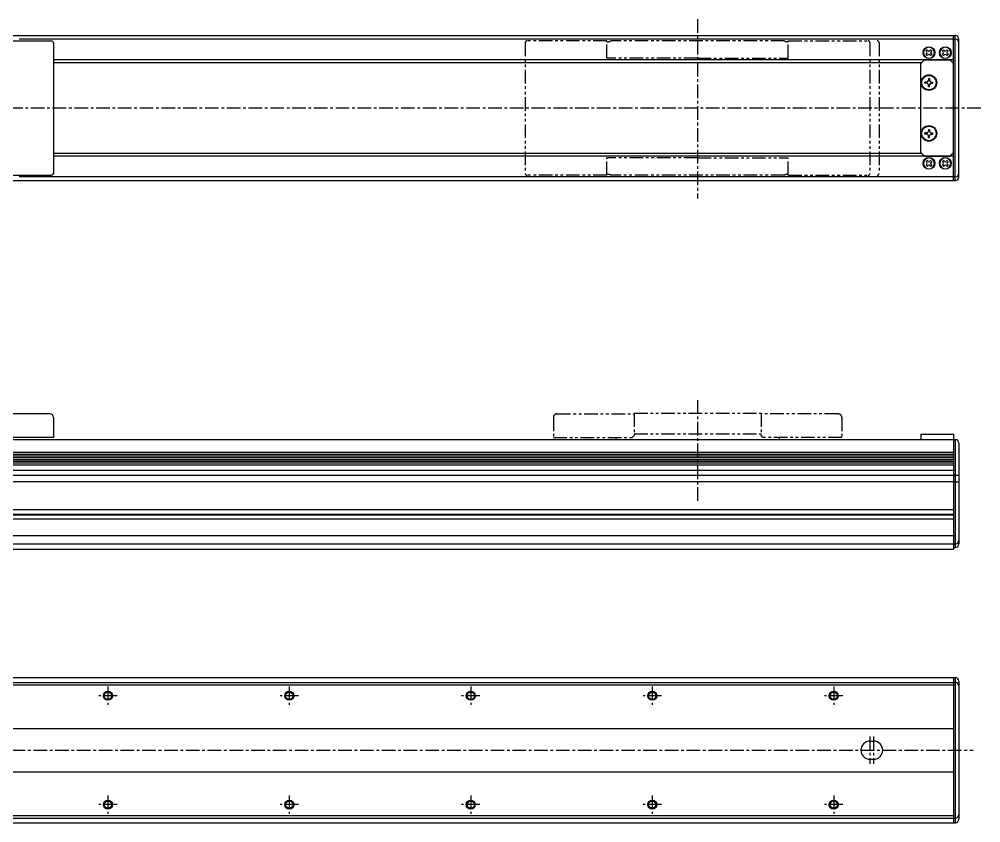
# Model space of a CAD drawing. Extents: x -805 to 222, y -183 to 306.
# Drawn here: x -308 to 222, y -137 to 306 of the extents above; entities that cross this region are included whole.
import ezdxf

# ---------------------------------------------------------------- set-up
doc = ezdxf.new("R2010")
doc.units = 0
for name, pattern in [('CENTER', [12, 7.5, -1.5, 1.5, -1.5]), ('CONTINOUS', [0]), ('PHANTOM', [15, 7.5, -1.5, 1.5, -1.5, 1.5, -1.5])]:
    doc.linetypes.add(name, pattern=pattern)
doc.layers.get('0').update_dxf_attribs({"linetype": 'CONTINUOUS'})
doc.layers.add('CENTER', color=1, linetype='CENTER')

msp = doc.modelspace()

# ---------------------------------------------------------------- linework, layer by layer
at = {"color": 7, "linetype": 'CONTINOUS'}
for p, q in [((-626.95, 296.81), (208.05, 296.81)), ((207.05, 216.81), (207.05, 296.81)), ((208.05, 216.81), (208.05, 296.81)), ((-333.95, 293.81), (-289.95, 293.81)), ((207.05, 294.73), (-307.8, 294.73)), ((-288.95, 292.81), (-288.95, 220.81)), ((207.05, 294.73), (208.05, 294.73)), ((210.05, 218.81), (210.05, 294.81)), ((192.01, 288.24), (192.61, 288.84)), ((192.42, 287.83), (192.01, 288.24)), ((192.01, 286.37), (192.42, 286.78)), ((192.61, 285.77), (192.01, 286.37)), ((192.61, 288.84), (193.03, 288.43)), ((193.03, 286.18), (192.61, 285.77)), ((194.07, 288.43), (194.49, 288.84)), ((194.49, 285.77), (194.07, 286.18)), ((194.49, 288.84), (195.09, 288.24)), ((195.09, 286.37), (194.49, 285.77)), ((195.09, 288.24), (194.68, 287.83)), ((194.68, 286.78), (195.09, 286.37)), ((201.01, 288.24), (201.61, 288.84)), ((201.42, 287.83), (201.01, 288.24)), ((201.01, 286.37), (201.42, 286.78)), ((201.61, 285.77), (201.01, 286.37)), ((201.61, 288.84), (202.03, 288.43)), ((202.03, 286.18), (201.61, 285.77)), ((203.07, 288.43), (203.49, 288.84)), ((203.49, 285.77), (203.07, 286.18)), ((203.49, 288.84), (204.09, 288.24)), ((204.09, 286.37), (203.49, 285.77)), ((204.09, 288.24), (203.68, 287.83)), ((203.68, 286.78), (204.09, 286.37)), ((207.05, 283.31), (-288.95, 283.31)), ((189.55, 281.81), (-288.95, 281.81)), ((189.05, 281.31), (191.05, 283.31)), ((189.05, 232.31), (189.05, 281.31)), ((191.05, 283.31), (205.05, 283.31)), ((207.05, 281.31), (205.05, 283.31)), ((207.05, 232.31), (207.05, 281.31)), ((191.35, 270.49), (191.35, 271.12)), ((192.3, 271.12), (191.35, 271.12)), ((192.3, 270.49), (191.35, 270.49)), ((193.24, 273.01), (193.24, 272.06)), ((193.24, 273.01), (193.86, 273.01)), ((193.86, 273.01), (193.86, 272.06)), ((194.8, 271.12), (195.75, 271.12)), ((194.8, 270.49), (195.75, 270.49)), ((195.75, 270.49), (195.75, 271.12)), ((193.24, 268.61), (193.24, 269.55)), ((193.24, 268.61), (193.86, 268.61)), ((193.86, 268.61), (193.86, 269.55)), ((193.24, 245.01), (193.24, 244.06)), ((193.24, 245.01), (193.86, 245.01)), ((193.86, 245.01), (193.86, 244.06)), ((191.35, 242.49), (191.35, 243.12)), ((192.3, 243.12), (191.35, 243.12)), ((192.3, 242.49), (191.35, 242.49)), ((193.24, 240.61), (193.24, 241.55)), ((193.24, 240.61), (193.86, 240.61)), ((193.86, 240.61), (193.86, 241.55)), ((194.8, 243.12), (195.75, 243.12)), ((194.8, 242.49), (195.75, 242.49)), ((195.75, 242.49), (195.75, 243.12)), ((189.55, 231.81), (-288.95, 231.81)), ((207.05, 230.31), (-288.95, 230.31)), ((191.05, 230.31), (189.05, 232.31)), ((191.05, 230.31), (205.05, 230.31)), ((205.05, 230.31), (207.05, 232.31)), ((192.61, 227.84), (192.01, 227.24)), ((192.01, 227.24), (192.42, 226.83)), ((192.42, 225.78), (192.01, 225.37)), ((192.01, 225.37), (192.61, 224.77)), ((193.03, 227.43), (192.61, 227.84)), ((192.61, 224.77), (193.03, 225.18)), ((194.49, 227.84), (194.07, 227.43)), ((194.07, 225.18), (194.49, 224.77)), ((195.09, 227.24), (194.49, 227.84)), ((194.49, 224.77), (195.09, 225.37)), ((194.68, 226.83), (195.09, 227.24)), ((195.09, 225.37), (194.68, 225.78)), ((201.61, 227.84), (201.01, 227.24)), ((201.01, 227.24), (201.42, 226.83)), ((201.42, 225.78), (201.01, 225.37)), ((201.01, 225.37), (201.61, 224.77)), ((202.03, 227.43), (201.61, 227.84)), ((201.61, 224.77), (202.03, 225.18)), ((203.49, 227.84), (203.07, 227.43)), ((203.07, 225.18), (203.49, 224.77)), ((204.09, 227.24), (203.49, 227.84)), ((203.49, 224.77), (204.09, 225.37)), ((203.68, 226.83), (204.09, 227.24)), ((204.09, 225.37), (203.68, 225.78)), ((-333.95, 219.81), (-289.95, 219.81)), ((207.05, 218.88), (-307.8, 218.88)), ((207.05, 218.88), (208.05, 218.88)), ((-626.95, 216.81), (208.05, 216.81)), ((-290.95, 88.23), (-333.95, 88.23)), ((-288.95, 86.23), (-288.95, 75.23)), ((-288.95, 75.23), (-332.95, 75.23)), ((189.05, 77.03), (207.05, 77.03)), ((189.05, 77.03), (189.05, 74.13)), ((207.05, 77.03), (207.05, 74.13)), ((-626.95, 74.13), (208.05, 74.13)), ((207.05, 74.13), (207.05, 13.63)), ((208.05, 74.13), (208.05, 14.63)), ((210.05, 72.13), (210.05, 16.63)), ((-625.95, 67.11), (207.05, 67.11)), ((-625.95, 66.11), (207.05, 66.11)), ((-625.95, 65.12), (207.05, 65.12)), ((-625.95, 64.13), (207.05, 64.13)), ((-625.95, 63.14), (207.05, 63.14)), ((-625.95, 62.14), (207.05, 62.14)), ((-625.95, 61.15), (207.05, 61.15)), ((-625.95, 60.16), (207.05, 60.16)), ((-626.95, 57.24), (208.05, 57.24)), ((-625.95, 54.38), (207.05, 54.38)), ((207.05, 54.53), (210.05, 54.53)), ((-625.95, 50.88), (207.05, 50.88)), ((207.05, 50.73), (210.05, 50.73)), ((-628.95, 35.46), (207.05, 35.46)), ((-625.95, 32.93), (207.05, 32.93)), ((-625.95, 32.63), (207.05, 32.63)), ((-628.95, 30.39), (207.05, 30.39)), ((-626.95, 21.13), (208.05, 21.13)), ((-626.95, 16.63), (208.05, 16.63)), ((-625.95, 13.63), (207.05, 13.63)), ((207.05, 14.63), (208.05, 14.63)), ((-626.95, -57.16), (208.05, -57.16)), ((207.05, -57.16), (207.05, -137.16)), ((208.05, -57.16), (208.05, -137.16)), ((-626.95, -59.76), (208.05, -59.76)), ((-626.95, -61.16), (208.05, -61.16)), ((210.05, -59.16), (210.05, -135.16)), ((-625.95, -85.16), (207.05, -85.16)), ((161.05, -92.16), (163.05, -92.16)), ((161.05, -102.16), (163.05, -102.16)), ((-625.95, -109.16), (207.05, -109.16)), ((-626.95, -133.16), (208.05, -133.16)), ((-626.95, -134.56), (208.05, -134.56)), ((-626.95, -137.16), (208.05, -137.16))]:
    msp.add_line(p, q, dxfattribs=at)
at = {"color": 3, "linetype": 'PHANTOM'}
for p, q in [((-28.95, 292.81), (-28.95, 220.81)), ((16.05, 293.81), (-27.95, 293.81)), ((16.05, 284.31), (16.05, 293.81)), ((113.87, 293.81), (18.23, 293.81)), ((116.05, 293.81), (160.05, 293.81)), ((116.05, 284.31), (116.05, 293.81)), ((161.05, 292.81), (161.05, 220.81)), ((166.05, 292.81), (166.05, 220.81)), ((66.05, 284.31), (16.05, 284.31)), ((66.05, 284.31), (116.05, 284.31)), ((66.05, 229.31), (16.05, 229.31)), ((16.05, 219.81), (16.05, 229.31)), ((66.05, 229.31), (116.05, 229.31)), ((116.05, 219.81), (116.05, 229.31)), ((16.05, 219.81), (-27.95, 219.81)), ((113.87, 219.81), (18.23, 219.81)), ((116.05, 219.81), (160.05, 219.81)), ((-13.45, 86.23), (-13.45, 75.23)), ((-11.45, 88.23), (31.05, 88.23)), ((31.05, 88.63), (101.05, 88.63)), ((31.05, 88.63), (31.05, 76.23)), ((101.05, 88.63), (101.05, 76.23)), ((143.55, 88.23), (101.05, 88.23)), ((145.55, 86.23), (145.55, 75.23)), ((-13.45, 75.23), (30.05, 75.23)), ((21.05, 75.23), (21.05, 74.13)), ((30.05, 75.23), (31.05, 76.23)), ((31.05, 77.16), (101.05, 77.16)), ((102.05, 75.23), (101.05, 76.23)), ((145.55, 75.23), (102.05, 75.23)), ((111.05, 75.23), (111.05, 74.13))]:
    msp.add_line(p, q, dxfattribs=at)
at = {"color": 7, "linetype": 'CONTINOUS'}
for centre, radius in [((193.55, 287.31), 3.25), ((202.55, 287.31), 3.25), ((193.55, 270.81), 4.3), ((193.55, 270.81), 4), ((193.55, 242.81), 4.3), ((193.55, 242.81), 4), ((193.55, 226.31), 3.25), ((202.55, 226.31), 3.25), ((-258.95, -67.16), 2.5), ((-258.95, -67.16), 2), ((-158.95, -67.16), 2.5), ((-158.95, -67.16), 2), ((-58.95, -67.16), 2.5), ((-58.95, -67.16), 2), ((41.05, -67.16), 2.5), ((41.05, -67.16), 2), ((141.05, -67.16), 2.5), ((141.05, -67.16), 2), ((-258.95, -127.16), 2.5), ((-258.95, -127.16), 2), ((-158.95, -127.16), 2.5), ((-158.95, -127.16), 2), ((-58.95, -127.16), 2.5), ((-58.95, -127.16), 2), ((41.05, -127.16), 2.5), ((41.05, -127.16), 2), ((141.05, -127.16), 2.5), ((141.05, -127.16), 2)]:
    msp.add_circle(centre, radius, dxfattribs=at)
for centre, radius, start, end in [((208.05, 294.81), 2, 0, 90), ((-289.95, 292.81), 1, 0, 90), ((208.05, 292.73), 2, 0, 90), ((193.55, 287.31), 3, 0.0003, 0), ((191.9, 287.31), 0.742, 315, 44.9999), ((193.55, 288.95), 0.742, 225, 315), ((193.55, 285.66), 0.742, 45, 134.9999), ((195.2, 287.31), 0.742, 135, 224.9999), ((202.55, 287.31), 3, 0.0003, 0), ((200.9, 287.31), 0.742, 315, 44.9999), ((202.55, 288.95), 0.742, 225, 315), ((202.55, 285.66), 0.742, 45, 134.9999), ((204.2, 287.31), 0.742, 135, 224.9999), ((192.3, 272.06), 0.94, 270, 0), ((192.3, 269.55), 0.94, 0, 90.0001), ((194.8, 272.06), 0.94, 180, 270), ((194.8, 269.55), 0.94, 90, 180), ((192.3, 244.06), 0.94, 270, 0), ((194.8, 244.06), 0.94, 180, 270), ((192.3, 241.55), 0.94, 0, 90.0001), ((194.8, 241.55), 0.94, 90, 180), ((193.55, 226.31), 3, 0, 359.9997), ((202.55, 226.31), 3, 0, 359.9997), ((191.9, 226.31), 0.742, 315.0001, 45), ((193.55, 227.95), 0.742, 225.0001, 315), ((193.55, 224.66), 0.742, 45, 135), ((195.2, 226.31), 0.742, 135.0001, 225), ((200.9, 226.31), 0.742, 315.0001, 45), ((202.55, 227.95), 0.742, 225.0001, 315), ((202.55, 224.66), 0.742, 45, 135), ((204.2, 226.31), 0.742, 135.0001, 225), ((-289.95, 220.81), 1, 270, 0), ((208.05, 220.88), 2, 270, 0), ((208.05, 218.81), 2, 270, 0), ((-290.95, 86.23), 2, 0, 90), ((208.05, 72.13), 2, 0, 90), ((208.05, 18.63), 2, 270, 0), ((208.05, 16.63), 2, 270, 0), ((208.05, -59.16), 2, 0, 90), ((208.05, -61.76), 2, 0, 90), ((161.05, -97.16), 5, 90, 270), ((163.05, -97.16), 5, 270, 90), ((208.05, -132.56), 2, 270, 0), ((208.05, -135.16), 2, 270, 0)]:
    msp.add_arc(centre, radius, start, end, dxfattribs=at)
at = {"color": 3, "linetype": 'PHANTOM'}
for centre, radius, start, end in [((-27.95, 292.81), 1, 90, 180), ((16.05, 298.31), 5, 270, 295.8419), ((116.05, 298.31), 5, 244.1581, 270), ((160.05, 292.81), 1, 0, 90), ((165.05, 292.81), 1, 0, 90), ((-27.95, 220.81), 1, 180, 270), ((16.05, 215.31), 5, 64.1581, 90), ((116.05, 215.31), 5, 90, 115.8419), ((160.05, 220.81), 1, 270, 0), ((165.05, 220.81), 1, 270, 0), ((-11.45, 86.23), 2, 90, 180), ((143.55, 86.23), 2, 0, 90)]:
    msp.add_arc(centre, radius, start, end, dxfattribs=at)
at = {"layer": 'CENTER', "color": 1, "linetype": 'CENTER'}
for p, q in [((66.05, 305.76), (66.05, 206.99)), ((222.1, 256.81), (-663.47, 256.81)), ((66.05, 95.83), (66.05, 39.25)), ((-258.95, -62.12), (-258.95, -72.2)), ((-158.95, -62.12), (-158.95, -72.2)), ((-58.95, -62.12), (-58.95, -72.2)), ((41.05, -62.12), (41.05, -72.2)), ((141.05, -62.12), (141.05, -72.2)), ((-253.91, -67.16), (-263.99, -67.16)), ((-153.91, -67.16), (-163.99, -67.16)), ((-53.91, -67.16), (-63.99, -67.16)), ((46.09, -67.16), (36.01, -67.16)), ((146.09, -67.16), (136.01, -67.16)), ((161.05, -89.62), (161.05, -104.7)), ((163.05, -89.62), (163.05, -104.7)), ((-671.98, -97.16), (217.98, -97.16)), ((-253.91, -127.16), (-263.99, -127.16)), ((-258.95, -122.12), (-258.95, -132.2)), ((-153.91, -127.16), (-163.99, -127.16)), ((-158.95, -122.12), (-158.95, -132.2)), ((-53.91, -127.16), (-63.99, -127.16)), ((-58.95, -122.12), (-58.95, -132.2)), ((46.09, -127.16), (36.01, -127.16)), ((41.05, -122.12), (41.05, -132.2)), ((146.09, -127.16), (136.01, -127.16)), ((141.05, -122.12), (141.05, -132.2))]:
    msp.add_line(p, q, dxfattribs=at)

doc.saveas('drawing.dxf')
